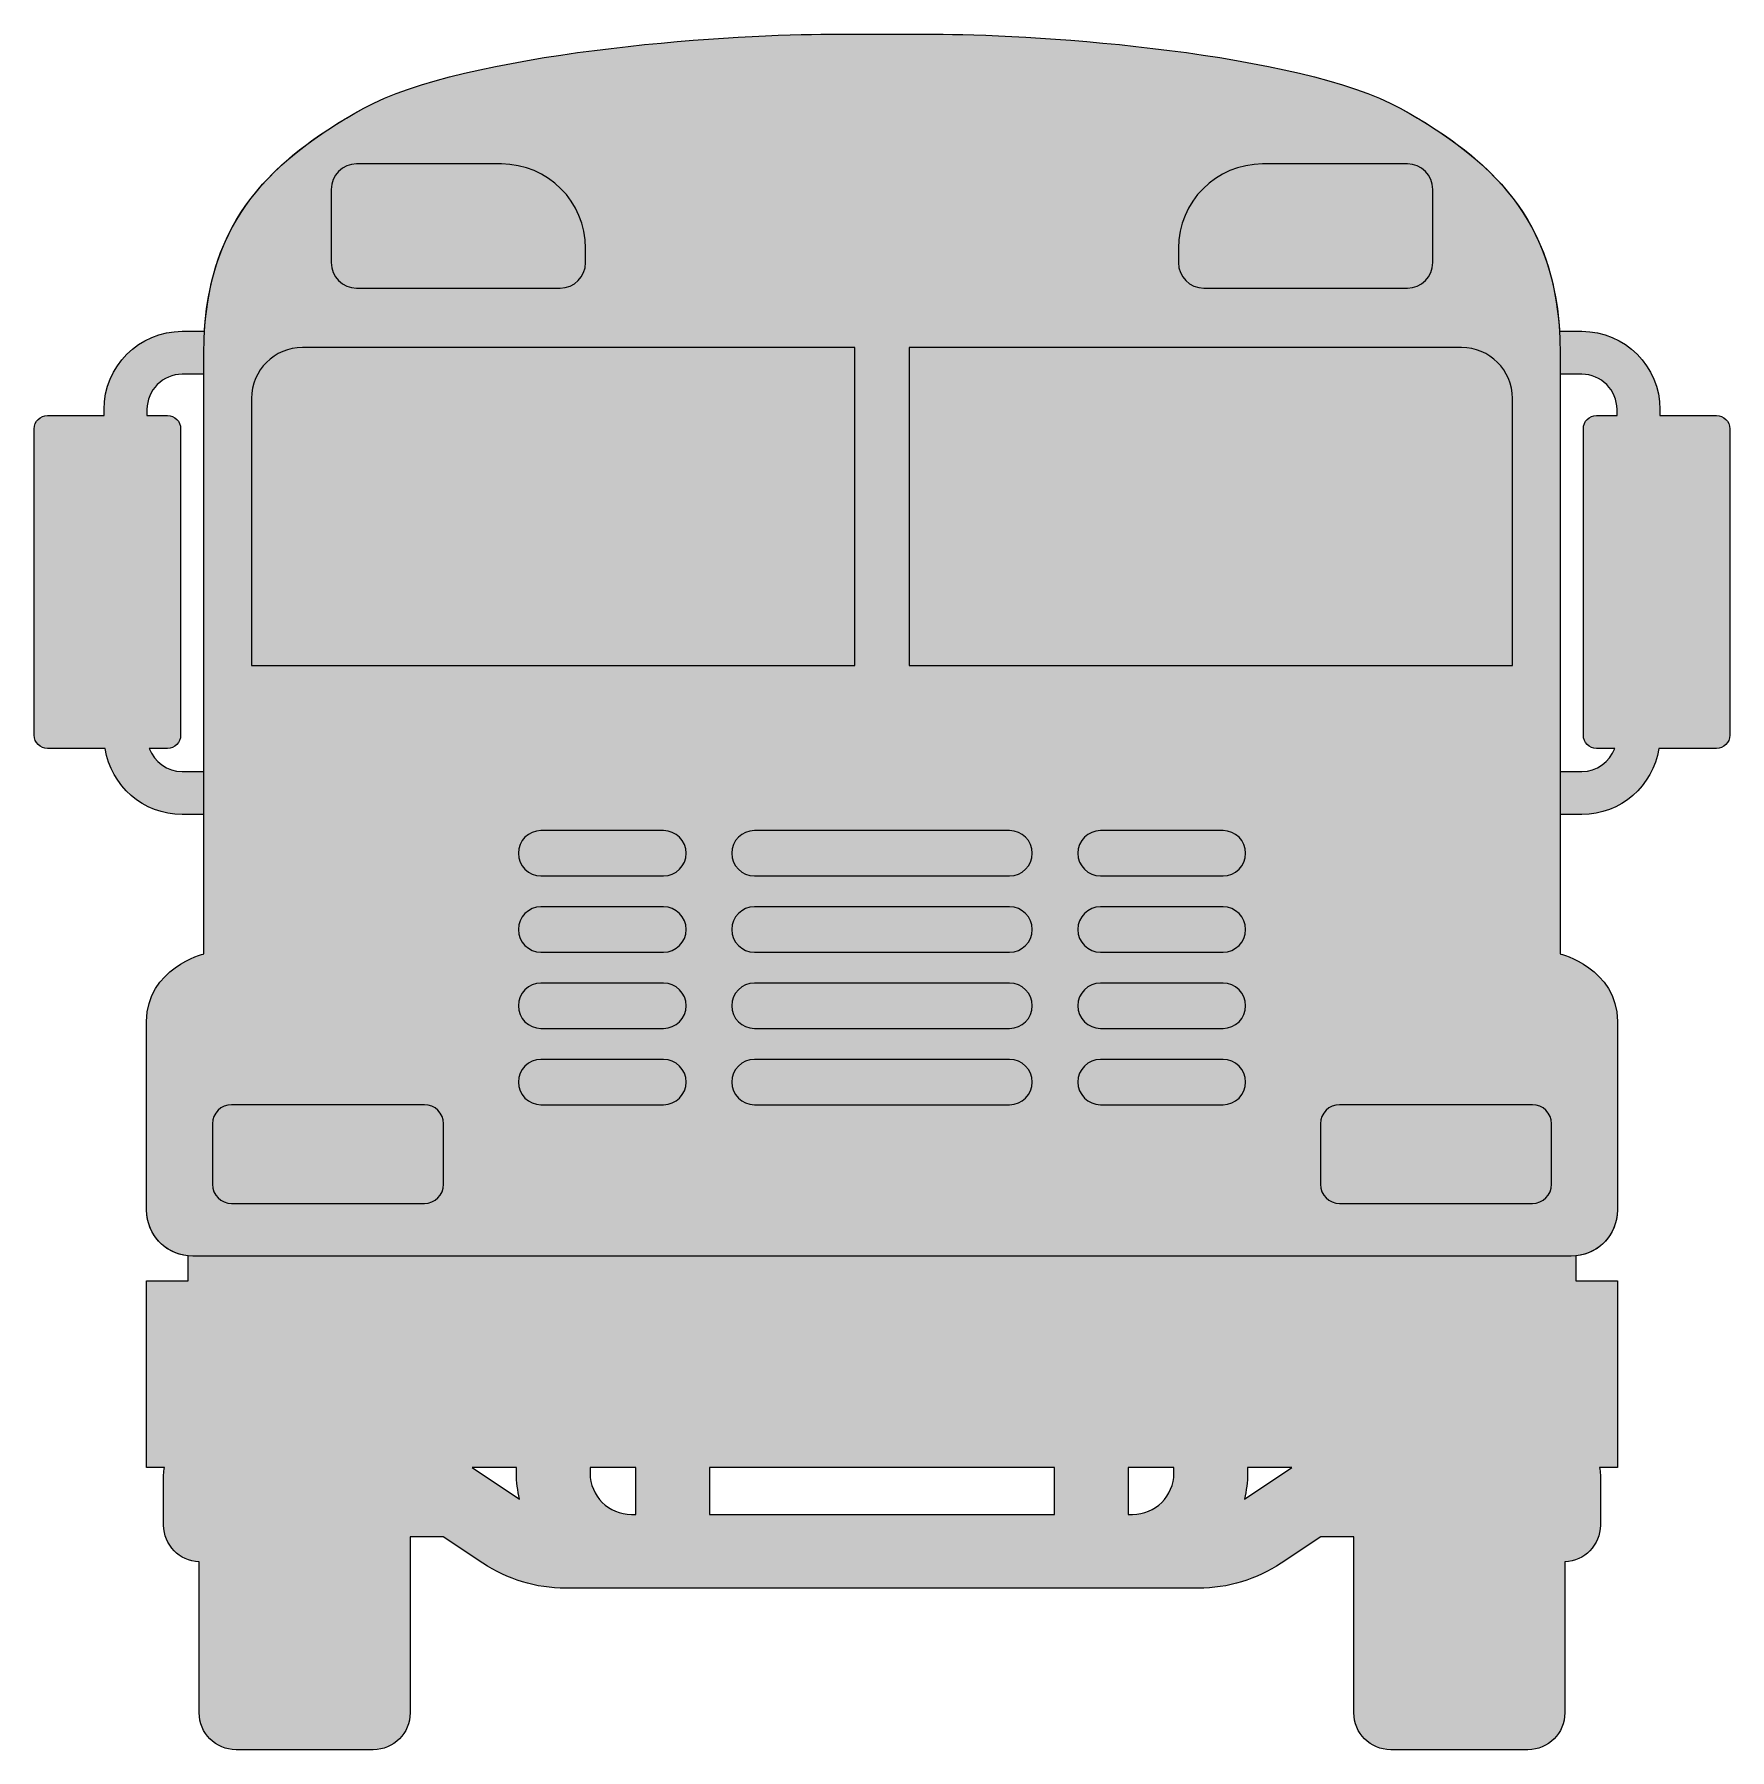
# Model space of a CAD drawing. Header units: inches. Extents: x 0.08 to 3.92, y -3.91 to -0.04.
import ezdxf

# ---------------------------------------------------------------- set-up
doc = ezdxf.new("R2010")
doc.units = ezdxf.units.IN
doc.header["$MEASUREMENT"] = 0
doc.layers.add('bus', color=7, linetype='Continuous', lineweight=0)

msp = doc.modelspace()

# ---------------------------------------------------------------- hatches: boundary and pattern name
at = {"layer": 'bus', "true_color": 0x050e0d, "transparency": 33554687}
h = msp.add_hatch(color=108, dxfattribs=at)
h.dxf.hatch_style = 2
edge = h.paths.add_edge_path()
edge.add_spline(control_points=[(3.5337, -1.7031), (3.5337, -1.7031), (3.5337, -0.8051), (3.5337, -0.8051), (3.5337, -0.8051), (3.5828, -0.8051), (3.5828, -0.8051), (3.6268, -0.8051), (3.6625, -0.8409), (3.6625, -0.8848), (3.6625, -0.8848), (3.6625, -0.8982), (3.6625, -0.8982), (3.6625, -0.8982), (3.6164, -0.8982), (3.6164, -0.8982), (3.5999, -0.8982), (3.5864, -0.9116), (3.5864, -0.9282), (3.5864, -0.9282), (3.5864, -1.6212), (3.5864, -1.6212), (3.5864, -1.6378), (3.5999, -1.6512), (3.6164, -1.6512), (3.6164, -1.6512), (3.6574, -1.6512), (3.6574, -1.6512), (3.6461, -1.6814), (3.617, -1.7031), (3.5828, -1.7031), (3.5828, -1.7031), (3.5337, -1.7031), (3.5337, -1.7031)], knot_values=[0, 0, 0, 0, 1, 1, 1, 2, 2, 2, 3, 3, 3, 4, 4, 4, 5, 5, 5, 6, 6, 6, 7, 7, 7, 8, 8, 8, 9, 9, 9, 10, 10, 10, 11, 11, 11, 11], degree=3, periodic=0)
edge = h.paths.add_edge_path()
edge.add_spline(control_points=[(0.4172, -1.7031), (0.383, -1.7031), (0.3539, -1.6814), (0.3426, -1.6512), (0.3426, -1.6512), (0.3836, -1.6512), (0.3836, -1.6512), (0.4001, -1.6512), (0.4136, -1.6378), (0.4136, -1.6212), (0.4136, -1.6212), (0.4136, -0.9282), (0.4136, -0.9282), (0.4136, -0.9116), (0.4001, -0.8982), (0.3836, -0.8982), (0.3836, -0.8982), (0.3375, -0.8982), (0.3375, -0.8982), (0.3375, -0.8982), (0.3375, -0.8848), (0.3375, -0.8848), (0.3375, -0.8409), (0.3732, -0.8051), (0.4172, -0.8051), (0.4172, -0.8051), (0.4663, -0.8051), (0.4663, -0.8051), (0.4663, -0.8051), (0.4663, -1.7031), (0.4663, -1.7031), (0.4663, -1.7031), (0.4172, -1.7031), (0.4172, -1.7031)], knot_values=[0, 0, 0, 0, 1, 1, 1, 2, 2, 2, 3, 3, 3, 4, 4, 4, 5, 5, 5, 6, 6, 6, 7, 7, 7, 8, 8, 8, 9, 9, 9, 10, 10, 10, 11, 11, 11, 11], degree=3, periodic=0)
edge = h.paths.add_edge_path()
edge.add_spline(control_points=[(1.6096, -3.383), (1.6096, -3.383), (1.6096, -3.2769), (1.6096, -3.2769), (1.6096, -3.2769), (2.3904, -3.2769), (2.3904, -3.2769), (2.3904, -3.2769), (2.3904, -3.383), (2.3904, -3.383), (2.3904, -3.383), (1.6096, -3.383), (1.6096, -3.383)], knot_values=[0, 0, 0, 0, 1, 1, 1, 2, 2, 2, 3, 3, 3, 4, 4, 4, 4], degree=3, periodic=0)
edge = h.paths.add_edge_path()
edge.add_spline(control_points=[(2.5571, -3.383), (2.5571, -3.383), (2.5571, -3.2769), (2.5571, -3.2769), (2.5571, -3.2769), (2.6602, -3.2769), (2.6602, -3.2769), (2.6602, -3.2769), (2.6602, -3.2895), (2.6602, -3.2895), (2.6602, -3.341), (2.6182, -3.383), (2.5666, -3.383), (2.5666, -3.383), (2.5571, -3.383), (2.5571, -3.383)], knot_values=[0, 0, 0, 0, 1, 1, 1, 2, 2, 2, 3, 3, 3, 4, 4, 4, 5, 5, 5, 5], degree=3, periodic=0)
edge = h.paths.add_edge_path()
edge.add_spline(control_points=[(1.4334, -3.383), (1.3818, -3.383), (1.3398, -3.341), (1.3398, -3.2895), (1.3398, -3.2895), (1.3398, -3.2769), (1.3398, -3.2769), (1.3398, -3.2769), (1.4429, -3.2769), (1.4429, -3.2769), (1.4429, -3.2769), (1.4429, -3.383), (1.4429, -3.383), (1.4429, -3.383), (1.4334, -3.383), (1.4334, -3.383)], knot_values=[0, 0, 0, 0, 1, 1, 1, 2, 2, 2, 3, 3, 3, 4, 4, 4, 5, 5, 5, 5], degree=3, periodic=0)
edge = h.paths.add_edge_path()
edge.add_spline(control_points=[(2.8199, -3.3482), (2.8243, -3.3293), (2.8268, -3.3097), (2.8268, -3.2895), (2.8268, -3.2895), (2.8268, -3.2769), (2.8268, -3.2769), (2.8268, -3.2769), (2.9272, -3.2769), (2.9272, -3.2769), (2.9272, -3.2769), (2.8199, -3.3482), (2.8199, -3.3482)], knot_values=[0, 0, 0, 0, 1, 1, 1, 2, 2, 2, 3, 3, 3, 4, 4, 4, 4], degree=3, periodic=0)
edge = h.paths.add_edge_path()
edge.add_spline(control_points=[(1.0728, -3.2769), (1.0728, -3.2769), (1.1732, -3.2769), (1.1732, -3.2769), (1.1732, -3.2769), (1.1732, -3.2895), (1.1732, -3.2895), (1.1732, -3.3097), (1.1757, -3.3293), (1.1801, -3.3482), (1.1801, -3.3482), (1.0728, -3.2769), (1.0728, -3.2769)], knot_values=[0, 0, 0, 0, 1, 1, 1, 2, 2, 2, 3, 3, 3, 4, 4, 4, 4], degree=3, periodic=0)
edge = h.paths.add_edge_path()
edge.add_spline(control_points=[(1.862, -0.0365), (1.6462, -0.0365), (1.0563, -0.0778), (0.8278, -0.2037), (0.6126, -0.3224), (0.4821, -0.4619), (0.4678, -0.7079), (0.4678, -0.7079), (0.4172, -0.7079), (0.4172, -0.7079), (0.3196, -0.7079), (0.2403, -0.7872), (0.2403, -0.8848), (0.2403, -0.8848), (0.2403, -0.8982), (0.2403, -0.8982), (0.2403, -0.8982), (0.1126, -0.8982), (0.1126, -0.8982), (0.0961, -0.8982), (0.0826, -0.9116), (0.0826, -0.9282), (0.0826, -0.9282), (0.0826, -1.6212), (0.0826, -1.6212), (0.0826, -1.6378), (0.0961, -1.6512), (0.1126, -1.6512), (0.1126, -1.6512), (0.2427, -1.6512), (0.2427, -1.6512), (0.2561, -1.7355), (0.3291, -1.8003), (0.4172, -1.8003), (0.4172, -1.8003), (0.4663, -1.8003), (0.4663, -1.8003), (0.4663, -1.8003), (0.4663, -2.1156), (0.4663, -2.1156), (0.4663, -2.1156), (0.3368, -2.148), (0.3368, -2.2685), (0.3368, -2.2685), (0.3368, -2.6947), (0.3368, -2.6947), (0.3368, -2.7487), (0.3778, -2.7931), (0.4304, -2.7985), (0.4304, -2.7985), (0.4304, -2.8548), (0.4304, -2.8548), (0.4304, -2.8548), (0.3368, -2.8548), (0.3368, -2.8548), (0.3368, -2.8548), (0.3368, -3.2769), (0.3368, -3.2769), (0.3368, -3.2769), (0.3768, -3.2769), (0.3768, -3.2769), (0.3758, -3.2821), (0.3752, -3.2875), (0.3752, -3.2931), (0.3752, -3.2931), (0.3752, -3.407), (0.3752, -3.407), (0.3752, -3.4518), (0.4111, -3.4886), (0.4555, -3.4902), (0.4555, -3.4902), (0.4555, -3.8314), (0.4555, -3.8314), (0.4555, -3.8773), (0.493, -3.9148), (0.5389, -3.9148), (0.5389, -3.9148), (0.8494, -3.9148), (0.8494, -3.9148), (0.8953, -3.9148), (0.9328, -3.8773), (0.9328, -3.8314), (0.9328, -3.8314), (0.9328, -3.4333), (0.9328, -3.4333), (0.9328, -3.4333), (1.0071, -3.4333), (1.0071, -3.4333), (1.0071, -3.4333), (1.0969, -3.493), (1.0969, -3.493), (1.1527, -3.5301), (1.2176, -3.5497), (1.2846, -3.5497), (1.2846, -3.5497), (2.7154, -3.5497), (2.7154, -3.5497), (2.7824, -3.5497), (2.8473, -3.5301), (2.9031, -3.493), (2.9031, -3.493), (2.9929, -3.4333), (2.9929, -3.4333), (2.9929, -3.4333), (3.0672, -3.4333), (3.0672, -3.4333), (3.0672, -3.4333), (3.0672, -3.8314), (3.0672, -3.8314), (3.0672, -3.8773), (3.1047, -3.9148), (3.1506, -3.9148), (3.1506, -3.9148), (3.4611, -3.9148), (3.4611, -3.9148), (3.507, -3.9148), (3.5445, -3.8773), (3.5445, -3.8314), (3.5445, -3.8314), (3.5445, -3.4902), (3.5445, -3.4902), (3.5889, -3.4886), (3.6248, -3.4518), (3.6248, -3.407), (3.6248, -3.407), (3.6248, -3.2931), (3.6248, -3.2931), (3.6248, -3.2875), (3.6242, -3.2821), (3.6232, -3.2769), (3.6232, -3.2769), (3.6632, -3.2769), (3.6632, -3.2769), (3.6632, -3.2769), (3.6632, -2.8548), (3.6632, -2.8548), (3.6632, -2.8548), (3.5696, -2.8548), (3.5696, -2.8548), (3.5696, -2.8548), (3.5696, -2.7985), (3.5696, -2.7985), (3.6222, -2.7931), (3.6632, -2.7487), (3.6632, -2.6947), (3.6632, -2.6947), (3.6632, -2.2685), (3.6632, -2.2685), (3.6632, -2.148), (3.5337, -2.1156), (3.5337, -2.1156), (3.5337, -2.1156), (3.5337, -1.8003), (3.5337, -1.8003), (3.5337, -1.8003), (3.5828, -1.8003), (3.5828, -1.8003), (3.6709, -1.8003), (3.7439, -1.7355), (3.7573, -1.6512), (3.7573, -1.6512), (3.8874, -1.6512), (3.8874, -1.6512), (3.9039, -1.6512), (3.9174, -1.6378), (3.9174, -1.6212), (3.9174, -1.6212), (3.9174, -0.9282), (3.9174, -0.9282), (3.9174, -0.9116), (3.9039, -0.8982), (3.8874, -0.8982), (3.8874, -0.8982), (3.7597, -0.8982), (3.7597, -0.8982), (3.7597, -0.8982), (3.7597, -0.8848), (3.7597, -0.8848), (3.7597, -0.7872), (3.6804, -0.7079), (3.5828, -0.7079), (3.5828, -0.7079), (3.5322, -0.7079), (3.5322, -0.7079), (3.5179, -0.4619), (3.3874, -0.3224), (3.1722, -0.2037), (2.9437, -0.0778), (2.3538, -0.0365), (2.138, -0.0365), (2.138, -0.0365), (1.862, -0.0365), (1.862, -0.0365)], knot_values=[0, 0, 0, 0, 1, 1, 1, 2, 2, 2, 3, 3, 3, 4, 4, 4, 5, 5, 5, 6, 6, 6, 7, 7, 7, 8, 8, 8, 9, 9, 9, 10, 10, 10, 11, 11, 11, 12, 12, 12, 13, 13, 13, 14, 14, 14, 15, 15, 15, 16, 16, 16, 17, 17, 17, 18, 18, 18, 19, 19, 19, 20, 20, 20, 21, 21, 21, 22, 22, 22, 23, 23, 23, 24, 24, 24, 25, 25, 25, 26, 26, 26, 27, 27, 27, 28, 28, 28, 29, 29, 29, 30, 30, 30, 31, 31, 31, 32, 32, 32, 33, 33, 33, 34, 34, 34, 35, 35, 35, 36, 36, 36, 37, 37, 37, 38, 38, 38, 39, 39, 39, 40, 40, 40, 41, 41, 41, 42, 42, 42, 43, 43, 43, 44, 44, 44, 45, 45, 45, 46, 46, 46, 47, 47, 47, 48, 48, 48, 49, 49, 49, 50, 50, 50, 51, 51, 51, 52, 52, 52, 53, 53, 53, 54, 54, 54, 55, 55, 55, 56, 56, 56, 57, 57, 57, 58, 58, 58, 59, 59, 59, 60, 60, 60, 61, 61, 61, 62, 62, 62, 63, 63, 63, 64, 64, 64, 64], degree=3, periodic=0)
at = {"layer": 'bus', "true_color": 0xf8a92d, "transparency": 33554687}
h = msp.add_hatch(color=40, dxfattribs=at)
h.dxf.hatch_style = 2
edge = h.paths.add_edge_path()
edge.add_spline(control_points=[(1.7115, -1.9393), (1.6833, -1.9393), (1.6602, -1.9163), (1.6602, -1.8881), (1.6602, -1.8599), (1.6833, -1.8368), (1.7115, -1.8368), (1.7115, -1.8368), (2.2885, -1.8368), (2.2885, -1.8368), (2.3167, -1.8368), (2.3398, -1.8599), (2.3398, -1.8881), (2.3398, -1.9163), (2.3167, -1.9393), (2.2885, -1.9393), (2.2885, -1.9393), (1.7115, -1.9393), (1.7115, -1.9393)], knot_values=[0, 0, 0, 0, 1, 1, 1, 2, 2, 2, 3, 3, 3, 4, 4, 4, 5, 5, 5, 6, 6, 6, 6], degree=3, periodic=0)
edge = h.paths.add_edge_path()
edge.add_spline(control_points=[(1.7115, -2.1117), (1.6833, -2.1117), (1.6602, -2.0887), (1.6602, -2.0605), (1.6602, -2.0323), (1.6833, -2.0092), (1.7115, -2.0092), (1.7115, -2.0092), (2.2885, -2.0092), (2.2885, -2.0092), (2.3167, -2.0092), (2.3398, -2.0323), (2.3398, -2.0605), (2.3398, -2.0887), (2.3167, -2.1117), (2.2885, -2.1117), (2.2885, -2.1117), (1.7115, -2.1117), (1.7115, -2.1117)], knot_values=[0, 0, 0, 0, 1, 1, 1, 2, 2, 2, 3, 3, 3, 4, 4, 4, 5, 5, 5, 6, 6, 6, 6], degree=3, periodic=0)
edge = h.paths.add_edge_path()
edge.add_spline(control_points=[(1.7115, -2.2841), (1.6833, -2.2841), (1.6602, -2.261), (1.6602, -2.2328), (1.6602, -2.2046), (1.6833, -2.1816), (1.7115, -2.1816), (1.7115, -2.1816), (2.2885, -2.1816), (2.2885, -2.1816), (2.3167, -2.1816), (2.3398, -2.2046), (2.3398, -2.2328), (2.3398, -2.261), (2.3167, -2.2841), (2.2885, -2.2841), (2.2885, -2.2841), (1.7115, -2.2841), (1.7115, -2.2841)], knot_values=[0, 0, 0, 0, 1, 1, 1, 2, 2, 2, 3, 3, 3, 4, 4, 4, 5, 5, 5, 6, 6, 6, 6], degree=3, periodic=0)
edge = h.paths.add_edge_path()
edge.add_spline(control_points=[(1.7115, -2.4565), (1.6833, -2.4565), (1.6602, -2.4334), (1.6602, -2.4052), (1.6602, -2.377), (1.6833, -2.354), (1.7115, -2.354), (1.7115, -2.354), (2.2885, -2.354), (2.2885, -2.354), (2.3167, -2.354), (2.3398, -2.377), (2.3398, -2.4052), (2.3398, -2.4334), (2.3167, -2.4565), (2.2885, -2.4565), (2.2885, -2.4565), (1.7115, -2.4565), (1.7115, -2.4565)], knot_values=[0, 0, 0, 0, 1, 1, 1, 2, 2, 2, 3, 3, 3, 4, 4, 4, 5, 5, 5, 6, 6, 6, 6], degree=3, periodic=0)
edge = h.paths.add_edge_path()
edge.add_spline(control_points=[(2.4429, -1.8881), (2.4429, -1.8599), (2.466, -1.8368), (2.4942, -1.8368), (2.4942, -1.8368), (2.7713, -1.8368), (2.7713, -1.8368), (2.7995, -1.8368), (2.8225, -1.8599), (2.8225, -1.8881), (2.8225, -1.9163), (2.7995, -1.9393), (2.7713, -1.9393), (2.7713, -1.9393), (2.4942, -1.9393), (2.4942, -1.9393), (2.466, -1.9393), (2.4429, -1.9163), (2.4429, -1.8881)], knot_values=[0, 0, 0, 0, 1, 1, 1, 2, 2, 2, 3, 3, 3, 4, 4, 4, 5, 5, 5, 6, 6, 6, 6], degree=3, periodic=0)
edge = h.paths.add_edge_path()
edge.add_spline(control_points=[(1.5058, -1.9393), (1.5058, -1.9393), (1.2287, -1.9393), (1.2287, -1.9393), (1.2005, -1.9393), (1.1775, -1.9163), (1.1775, -1.8881), (1.1775, -1.8599), (1.2005, -1.8368), (1.2287, -1.8368), (1.2287, -1.8368), (1.5058, -1.8368), (1.5058, -1.8368), (1.534, -1.8368), (1.5571, -1.8599), (1.5571, -1.8881), (1.5571, -1.9163), (1.534, -1.9393), (1.5058, -1.9393)], knot_values=[0, 0, 0, 0, 1, 1, 1, 2, 2, 2, 3, 3, 3, 4, 4, 4, 5, 5, 5, 6, 6, 6, 6], degree=3, periodic=0)
edge = h.paths.add_edge_path()
edge.add_spline(control_points=[(2.4429, -2.0605), (2.4429, -2.0323), (2.466, -2.0092), (2.4942, -2.0092), (2.4942, -2.0092), (2.7713, -2.0092), (2.7713, -2.0092), (2.7995, -2.0092), (2.8225, -2.0323), (2.8225, -2.0605), (2.8225, -2.0887), (2.7995, -2.1117), (2.7713, -2.1117), (2.7713, -2.1117), (2.4942, -2.1117), (2.4942, -2.1117), (2.466, -2.1117), (2.4429, -2.0887), (2.4429, -2.0605)], knot_values=[0, 0, 0, 0, 1, 1, 1, 2, 2, 2, 3, 3, 3, 4, 4, 4, 5, 5, 5, 6, 6, 6, 6], degree=3, periodic=0)
edge = h.paths.add_edge_path()
edge.add_spline(control_points=[(1.5571, -2.0605), (1.5571, -2.0887), (1.534, -2.1117), (1.5058, -2.1117), (1.5058, -2.1117), (1.2287, -2.1117), (1.2287, -2.1117), (1.2005, -2.1117), (1.1775, -2.0887), (1.1775, -2.0605), (1.1775, -2.0323), (1.2005, -2.0092), (1.2287, -2.0092), (1.2287, -2.0092), (1.5058, -2.0092), (1.5058, -2.0092), (1.534, -2.0092), (1.5571, -2.0323), (1.5571, -2.0605)], knot_values=[0, 0, 0, 0, 1, 1, 1, 2, 2, 2, 3, 3, 3, 4, 4, 4, 5, 5, 5, 6, 6, 6, 6], degree=3, periodic=0)
edge = h.paths.add_edge_path()
edge.add_spline(control_points=[(2.4429, -2.2328), (2.4429, -2.2046), (2.466, -2.1816), (2.4942, -2.1816), (2.4942, -2.1816), (2.7713, -2.1816), (2.7713, -2.1816), (2.7995, -2.1816), (2.8225, -2.2046), (2.8225, -2.2328), (2.8225, -2.261), (2.7995, -2.2841), (2.7713, -2.2841), (2.7713, -2.2841), (2.4942, -2.2841), (2.4942, -2.2841), (2.466, -2.2841), (2.4429, -2.261), (2.4429, -2.2328)], knot_values=[0, 0, 0, 0, 1, 1, 1, 2, 2, 2, 3, 3, 3, 4, 4, 4, 5, 5, 5, 6, 6, 6, 6], degree=3, periodic=0)
edge = h.paths.add_edge_path()
edge.add_spline(control_points=[(1.5058, -2.2841), (1.5058, -2.2841), (1.2287, -2.2841), (1.2287, -2.2841), (1.2005, -2.2841), (1.1775, -2.261), (1.1775, -2.2328), (1.1775, -2.2046), (1.2005, -2.1816), (1.2287, -2.1816), (1.2287, -2.1816), (1.5058, -2.1816), (1.5058, -2.1816), (1.534, -2.1816), (1.5571, -2.2046), (1.5571, -2.2328), (1.5571, -2.261), (1.534, -2.2841), (1.5058, -2.2841)], knot_values=[0, 0, 0, 0, 1, 1, 1, 2, 2, 2, 3, 3, 3, 4, 4, 4, 5, 5, 5, 6, 6, 6, 6], degree=3, periodic=0)
edge = h.paths.add_edge_path()
edge.add_spline(control_points=[(2.4429, -2.4052), (2.4429, -2.377), (2.466, -2.354), (2.4942, -2.354), (2.4942, -2.354), (2.7713, -2.354), (2.7713, -2.354), (2.7995, -2.354), (2.8225, -2.377), (2.8225, -2.4052), (2.8225, -2.4334), (2.7995, -2.4565), (2.7713, -2.4565), (2.7713, -2.4565), (2.4942, -2.4565), (2.4942, -2.4565), (2.466, -2.4565), (2.4429, -2.4334), (2.4429, -2.4052)], knot_values=[0, 0, 0, 0, 1, 1, 1, 2, 2, 2, 3, 3, 3, 4, 4, 4, 5, 5, 5, 6, 6, 6, 6], degree=3, periodic=0)
edge = h.paths.add_edge_path()
edge.add_spline(control_points=[(1.5058, -2.4565), (1.5058, -2.4565), (1.2287, -2.4565), (1.2287, -2.4565), (1.2005, -2.4565), (1.1775, -2.4334), (1.1775, -2.4052), (1.1775, -2.377), (1.2005, -2.354), (1.2287, -2.354), (1.2287, -2.354), (1.5058, -2.354), (1.5058, -2.354), (1.534, -2.354), (1.5571, -2.377), (1.5571, -2.4052), (1.5571, -2.4334), (1.534, -2.4565), (1.5058, -2.4565)], knot_values=[0, 0, 0, 0, 1, 1, 1, 2, 2, 2, 3, 3, 3, 4, 4, 4, 5, 5, 5, 6, 6, 6, 6], degree=3, periodic=0)
edge = h.paths.add_edge_path()
edge.add_spline(control_points=[(2.9917, -2.4998), (2.9917, -2.4759), (3.0111, -2.4565), (3.035, -2.4565), (3.035, -2.4565), (3.4712, -2.4565), (3.4712, -2.4565), (3.4951, -2.4565), (3.5145, -2.4759), (3.5145, -2.4998), (3.5145, -2.4998), (3.5145, -2.6365), (3.5145, -2.6365), (3.5145, -2.6604), (3.4951, -2.6798), (3.4712, -2.6798), (3.4712, -2.6798), (3.035, -2.6798), (3.035, -2.6798), (3.0111, -2.6798), (2.9917, -2.6604), (2.9917, -2.6365), (2.9917, -2.6365), (2.9917, -2.4998), (2.9917, -2.4998)], knot_values=[0, 0, 0, 0, 1, 1, 1, 2, 2, 2, 3, 3, 3, 4, 4, 4, 5, 5, 5, 6, 6, 6, 7, 7, 7, 8, 8, 8, 8], degree=3, periodic=0)
edge = h.paths.add_edge_path()
edge.add_spline(control_points=[(1.0083, -2.6365), (1.0083, -2.6604), (0.9889, -2.6798), (0.965, -2.6798), (0.965, -2.6798), (0.5288, -2.6798), (0.5288, -2.6798), (0.5049, -2.6798), (0.4855, -2.6604), (0.4855, -2.6365), (0.4855, -2.6365), (0.4855, -2.4998), (0.4855, -2.4998), (0.4855, -2.4759), (0.5049, -2.4565), (0.5288, -2.4565), (0.5288, -2.4565), (0.965, -2.4565), (0.965, -2.4565), (0.9889, -2.4565), (1.0083, -2.4759), (1.0083, -2.4998), (1.0083, -2.4998), (1.0083, -2.6365), (1.0083, -2.6365)], knot_values=[0, 0, 0, 0, 1, 1, 1, 2, 2, 2, 3, 3, 3, 4, 4, 4, 5, 5, 5, 6, 6, 6, 7, 7, 7, 8, 8, 8, 8], degree=3, periodic=0)
edge = h.paths.add_edge_path()
edge.add_spline(control_points=[(3.4258, -1.4639), (3.4258, -1.4639), (2.0613, -1.4639), (2.0613, -1.4639), (2.0613, -1.4639), (2.0613, -0.7445), (2.0613, -0.7445), (2.0613, -0.7445), (3.3107, -0.7445), (3.3107, -0.7445), (3.3742, -0.7445), (3.4258, -0.796), (3.4258, -0.8596), (3.4258, -0.8596), (3.4258, -1.4639), (3.4258, -1.4639)], knot_values=[0, 0, 0, 0, 1, 1, 1, 2, 2, 2, 3, 3, 3, 4, 4, 4, 5, 5, 5, 5], degree=3, periodic=0)
edge = h.paths.add_edge_path()
edge.add_spline(control_points=[(0.5742, -0.8596), (0.5742, -0.796), (0.6258, -0.7445), (0.6893, -0.7445), (0.6893, -0.7445), (1.9387, -0.7445), (1.9387, -0.7445), (1.9387, -0.7445), (1.9387, -1.4639), (1.9387, -1.4639), (1.9387, -1.4639), (0.5742, -1.4639), (0.5742, -1.4639), (0.5742, -1.4639), (0.5742, -0.8596), (0.5742, -0.8596)], knot_values=[0, 0, 0, 0, 1, 1, 1, 2, 2, 2, 3, 3, 3, 4, 4, 4, 5, 5, 5, 5], degree=3, periodic=0)
edge = h.paths.add_edge_path()
edge.add_spline(control_points=[(3.2459, -0.5527), (3.2459, -0.5844), (3.2201, -0.6102), (3.1883, -0.6102), (3.1883, -0.6102), (2.7279, -0.6102), (2.7279, -0.6102), (2.6961, -0.6102), (2.6704, -0.5844), (2.6704, -0.5527), (2.6704, -0.5527), (2.6704, -0.5203), (2.6704, -0.5203), (2.6704, -0.415), (2.7557, -0.3296), (2.861, -0.3296), (2.861, -0.3296), (3.1883, -0.3296), (3.1883, -0.3296), (3.2201, -0.3296), (3.2459, -0.3554), (3.2459, -0.3872), (3.2459, -0.3872), (3.2459, -0.5527), (3.2459, -0.5527)], knot_values=[0, 0, 0, 0, 1, 1, 1, 2, 2, 2, 3, 3, 3, 4, 4, 4, 5, 5, 5, 6, 6, 6, 7, 7, 7, 8, 8, 8, 8], degree=3, periodic=0)
edge = h.paths.add_edge_path()
edge.add_spline(control_points=[(0.7541, -0.3872), (0.7541, -0.3554), (0.7799, -0.3296), (0.8117, -0.3296), (0.8117, -0.3296), (1.139, -0.3296), (1.139, -0.3296), (1.2443, -0.3296), (1.3296, -0.415), (1.3296, -0.5203), (1.3296, -0.5203), (1.3296, -0.5527), (1.3296, -0.5527), (1.3296, -0.5844), (1.3039, -0.6102), (1.2721, -0.6102), (1.2721, -0.6102), (0.8117, -0.6102), (0.8117, -0.6102), (0.7799, -0.6102), (0.7541, -0.5844), (0.7541, -0.5527), (0.7541, -0.5527), (0.7541, -0.3872), (0.7541, -0.3872)], knot_values=[0, 0, 0, 0, 1, 1, 1, 2, 2, 2, 3, 3, 3, 4, 4, 4, 5, 5, 5, 6, 6, 6, 7, 7, 7, 8, 8, 8, 8], degree=3, periodic=0)
edge = h.paths.add_edge_path()
edge.add_spline(control_points=[(2, -0.0365), (2, -0.0365), (1.862, -0.0365), (1.862, -0.0365), (1.6462, -0.0365), (1.0563, -0.0778), (0.8278, -0.2037), (0.5994, -0.3296), (0.4663, -0.4789), (0.4663, -0.7541), (0.4663, -0.7541), (0.4663, -2.1156), (0.4663, -2.1156), (0.4663, -2.1156), (0.3368, -2.148), (0.3368, -2.2685), (0.3368, -2.2685), (0.3368, -2.6947), (0.3368, -2.6947), (0.3368, -2.7524), (0.3835, -2.7991), (0.4411, -2.7991), (0.4411, -2.7991), (3.5589, -2.7991), (3.5589, -2.7991), (3.6165, -2.7991), (3.6632, -2.7524), (3.6632, -2.6947), (3.6632, -2.6947), (3.6632, -2.2685), (3.6632, -2.2685), (3.6632, -2.148), (3.5337, -2.1156), (3.5337, -2.1156), (3.5337, -2.1156), (3.5337, -0.7541), (3.5337, -0.7541), (3.5337, -0.4789), (3.4006, -0.3296), (3.1722, -0.2037), (2.9437, -0.0778), (2.3538, -0.0365), (2.138, -0.0365), (2.138, -0.0365), (2, -0.0365), (2, -0.0365)], knot_values=[0, 0, 0, 0, 1, 1, 1, 2, 2, 2, 3, 3, 3, 4, 4, 4, 5, 5, 5, 6, 6, 6, 7, 7, 7, 8, 8, 8, 9, 9, 9, 10, 10, 10, 11, 11, 11, 12, 12, 12, 13, 13, 13, 14, 14, 14, 15, 15, 15, 15], degree=3, periodic=0)

# ---------------------------------------------------------------- linework, layer by layer
at = {"layer": 'bus'}
for points, knots in [([(1.862, -0.0365), (1.6462, -0.0365), (1.0563, -0.0778), (0.8278, -0.2037), (0.6126, -0.3224), (0.4821, -0.4619), (0.4678, -0.7079), (0.4678, -0.7079), (0.4172, -0.7079), (0.4172, -0.7079), (0.3196, -0.7079), (0.2403, -0.7872), (0.2403, -0.8848), (0.2403, -0.8848), (0.2403, -0.8982), (0.2403, -0.8982), (0.2403, -0.8982), (0.1126, -0.8982), (0.1126, -0.8982), (0.0961, -0.8982), (0.0826, -0.9116), (0.0826, -0.9282), (0.0826, -0.9282), (0.0826, -1.6212), (0.0826, -1.6212), (0.0826, -1.6378), (0.0961, -1.6512), (0.1126, -1.6512), (0.1126, -1.6512), (0.2427, -1.6512), (0.2427, -1.6512), (0.2561, -1.7355), (0.3291, -1.8003), (0.4172, -1.8003), (0.4172, -1.8003), (0.4663, -1.8003), (0.4663, -1.8003), (0.4663, -1.8003), (0.4663, -2.1156), (0.4663, -2.1156), (0.4663, -2.1156), (0.3368, -2.148), (0.3368, -2.2685), (0.3368, -2.2685), (0.3368, -2.6947), (0.3368, -2.6947), (0.3368, -2.7487), (0.3778, -2.7931), (0.4304, -2.7985), (0.4304, -2.7985), (0.4304, -2.8548), (0.4304, -2.8548), (0.4304, -2.8548), (0.3368, -2.8548), (0.3368, -2.8548), (0.3368, -2.8548), (0.3368, -3.2769), (0.3368, -3.2769), (0.3368, -3.2769), (0.3768, -3.2769), (0.3768, -3.2769), (0.3758, -3.2821), (0.3752, -3.2875), (0.3752, -3.2931), (0.3752, -3.2931), (0.3752, -3.407), (0.3752, -3.407), (0.3752, -3.4518), (0.4111, -3.4886), (0.4555, -3.4902), (0.4555, -3.4902), (0.4555, -3.8314), (0.4555, -3.8314), (0.4555, -3.8773), (0.493, -3.9148), (0.5389, -3.9148), (0.5389, -3.9148), (0.8494, -3.9148), (0.8494, -3.9148), (0.8953, -3.9148), (0.9328, -3.8773), (0.9328, -3.8314), (0.9328, -3.8314), (0.9328, -3.4333), (0.9328, -3.4333), (0.9328, -3.4333), (1.0071, -3.4333), (1.0071, -3.4333), (1.0071, -3.4333), (1.0969, -3.493), (1.0969, -3.493), (1.1527, -3.5301), (1.2176, -3.5497), (1.2846, -3.5497), (1.2846, -3.5497), (2.7154, -3.5497), (2.7154, -3.5497), (2.7824, -3.5497), (2.8473, -3.5301), (2.9031, -3.493), (2.9031, -3.493), (2.9929, -3.4333), (2.9929, -3.4333), (2.9929, -3.4333), (3.0672, -3.4333), (3.0672, -3.4333), (3.0672, -3.4333), (3.0672, -3.8314), (3.0672, -3.8314), (3.0672, -3.8773), (3.1047, -3.9148), (3.1506, -3.9148), (3.1506, -3.9148), (3.4611, -3.9148), (3.4611, -3.9148), (3.507, -3.9148), (3.5445, -3.8773), (3.5445, -3.8314), (3.5445, -3.8314), (3.5445, -3.4902), (3.5445, -3.4902), (3.5889, -3.4886), (3.6248, -3.4518), (3.6248, -3.407), (3.6248, -3.407), (3.6248, -3.2931), (3.6248, -3.2931), (3.6248, -3.2875), (3.6242, -3.2821), (3.6232, -3.2769), (3.6232, -3.2769), (3.6632, -3.2769), (3.6632, -3.2769), (3.6632, -3.2769), (3.6632, -2.8548), (3.6632, -2.8548), (3.6632, -2.8548), (3.5696, -2.8548), (3.5696, -2.8548), (3.5696, -2.8548), (3.5696, -2.7985), (3.5696, -2.7985), (3.6222, -2.7931), (3.6632, -2.7487), (3.6632, -2.6947), (3.6632, -2.6947), (3.6632, -2.2685), (3.6632, -2.2685), (3.6632, -2.148), (3.5337, -2.1156), (3.5337, -2.1156), (3.5337, -2.1156), (3.5337, -1.8003), (3.5337, -1.8003), (3.5337, -1.8003), (3.5828, -1.8003), (3.5828, -1.8003), (3.6709, -1.8003), (3.7439, -1.7355), (3.7573, -1.6512), (3.7573, -1.6512), (3.8874, -1.6512), (3.8874, -1.6512), (3.9039, -1.6512), (3.9174, -1.6378), (3.9174, -1.6212), (3.9174, -1.6212), (3.9174, -0.9282), (3.9174, -0.9282), (3.9174, -0.9116), (3.9039, -0.8982), (3.8874, -0.8982), (3.8874, -0.8982), (3.7597, -0.8982), (3.7597, -0.8982), (3.7597, -0.8982), (3.7597, -0.8848), (3.7597, -0.8848), (3.7597, -0.7872), (3.6804, -0.7079), (3.5828, -0.7079), (3.5828, -0.7079), (3.5322, -0.7079), (3.5322, -0.7079), (3.5179, -0.4619), (3.3874, -0.3224), (3.1722, -0.2037), (2.9437, -0.0778), (2.3538, -0.0365), (2.138, -0.0365), (2.138, -0.0365), (1.862, -0.0365), (1.862, -0.0365)], [0, 0, 0, 0, 1, 1, 1, 2, 2, 2, 3, 3, 3, 4, 4, 4, 5, 5, 5, 6, 6, 6, 7, 7, 7, 8, 8, 8, 9, 9, 9, 10, 10, 10, 11, 11, 11, 12, 12, 12, 13, 13, 13, 14, 14, 14, 15, 15, 15, 16, 16, 16, 17, 17, 17, 18, 18, 18, 19, 19, 19, 20, 20, 20, 21, 21, 21, 22, 22, 22, 23, 23, 23, 24, 24, 24, 25, 25, 25, 26, 26, 26, 27, 27, 27, 28, 28, 28, 29, 29, 29, 30, 30, 30, 31, 31, 31, 32, 32, 32, 33, 33, 33, 34, 34, 34, 35, 35, 35, 36, 36, 36, 37, 37, 37, 38, 38, 38, 39, 39, 39, 40, 40, 40, 41, 41, 41, 42, 42, 42, 43, 43, 43, 44, 44, 44, 45, 45, 45, 46, 46, 46, 47, 47, 47, 48, 48, 48, 49, 49, 49, 50, 50, 50, 51, 51, 51, 52, 52, 52, 53, 53, 53, 54, 54, 54, 55, 55, 55, 56, 56, 56, 57, 57, 57, 58, 58, 58, 59, 59, 59, 60, 60, 60, 61, 61, 61, 62, 62, 62, 63, 63, 63, 64, 64, 64, 64]), ([(2, -0.0365), (2, -0.0365), (1.862, -0.0365), (1.862, -0.0365), (1.6462, -0.0365), (1.0563, -0.0778), (0.8278, -0.2037), (0.5994, -0.3296), (0.4663, -0.4789), (0.4663, -0.7541), (0.4663, -0.7541), (0.4663, -2.1156), (0.4663, -2.1156), (0.4663, -2.1156), (0.3368, -2.148), (0.3368, -2.2685), (0.3368, -2.2685), (0.3368, -2.6947), (0.3368, -2.6947), (0.3368, -2.7524), (0.3835, -2.7991), (0.4411, -2.7991), (0.4411, -2.7991), (3.5589, -2.7991), (3.5589, -2.7991), (3.6165, -2.7991), (3.6632, -2.7524), (3.6632, -2.6947), (3.6632, -2.6947), (3.6632, -2.2685), (3.6632, -2.2685), (3.6632, -2.148), (3.5337, -2.1156), (3.5337, -2.1156), (3.5337, -2.1156), (3.5337, -0.7541), (3.5337, -0.7541), (3.5337, -0.4789), (3.4006, -0.3296), (3.1722, -0.2037), (2.9437, -0.0778), (2.3538, -0.0365), (2.138, -0.0365), (2.138, -0.0365), (2, -0.0365), (2, -0.0365)], [0, 0, 0, 0, 1, 1, 1, 2, 2, 2, 3, 3, 3, 4, 4, 4, 5, 5, 5, 6, 6, 6, 7, 7, 7, 8, 8, 8, 9, 9, 9, 10, 10, 10, 11, 11, 11, 12, 12, 12, 13, 13, 13, 14, 14, 14, 15, 15, 15, 15]), ([(0.7541, -0.3872), (0.7541, -0.3554), (0.7799, -0.3296), (0.8117, -0.3296), (0.8117, -0.3296), (1.139, -0.3296), (1.139, -0.3296), (1.2443, -0.3296), (1.3296, -0.415), (1.3296, -0.5203), (1.3296, -0.5203), (1.3296, -0.5527), (1.3296, -0.5527), (1.3296, -0.5844), (1.3039, -0.6102), (1.2721, -0.6102), (1.2721, -0.6102), (0.8117, -0.6102), (0.8117, -0.6102), (0.7799, -0.6102), (0.7541, -0.5844), (0.7541, -0.5527), (0.7541, -0.5527), (0.7541, -0.3872), (0.7541, -0.3872)], [0, 0, 0, 0, 1, 1, 1, 2, 2, 2, 3, 3, 3, 4, 4, 4, 5, 5, 5, 6, 6, 6, 7, 7, 7, 8, 8, 8, 8]), ([(3.2459, -0.5527), (3.2459, -0.5844), (3.2201, -0.6102), (3.1883, -0.6102), (3.1883, -0.6102), (2.7279, -0.6102), (2.7279, -0.6102), (2.6961, -0.6102), (2.6704, -0.5844), (2.6704, -0.5527), (2.6704, -0.5527), (2.6704, -0.5203), (2.6704, -0.5203), (2.6704, -0.415), (2.7557, -0.3296), (2.861, -0.3296), (2.861, -0.3296), (3.1883, -0.3296), (3.1883, -0.3296), (3.2201, -0.3296), (3.2459, -0.3554), (3.2459, -0.3872), (3.2459, -0.3872), (3.2459, -0.5527), (3.2459, -0.5527)], [0, 0, 0, 0, 1, 1, 1, 2, 2, 2, 3, 3, 3, 4, 4, 4, 5, 5, 5, 6, 6, 6, 7, 7, 7, 8, 8, 8, 8]), ([(0.5742, -0.8596), (0.5742, -0.796), (0.6258, -0.7445), (0.6893, -0.7445), (0.6893, -0.7445), (1.9387, -0.7445), (1.9387, -0.7445), (1.9387, -0.7445), (1.9387, -1.4639), (1.9387, -1.4639), (1.9387, -1.4639), (0.5742, -1.4639), (0.5742, -1.4639), (0.5742, -1.4639), (0.5742, -0.8596), (0.5742, -0.8596)], [0, 0, 0, 0, 1, 1, 1, 2, 2, 2, 3, 3, 3, 4, 4, 4, 5, 5, 5, 5]), ([(3.4258, -1.4639), (3.4258, -1.4639), (2.0613, -1.4639), (2.0613, -1.4639), (2.0613, -1.4639), (2.0613, -0.7445), (2.0613, -0.7445), (2.0613, -0.7445), (3.3107, -0.7445), (3.3107, -0.7445), (3.3742, -0.7445), (3.4258, -0.796), (3.4258, -0.8596), (3.4258, -0.8596), (3.4258, -1.4639), (3.4258, -1.4639)], [0, 0, 0, 0, 1, 1, 1, 2, 2, 2, 3, 3, 3, 4, 4, 4, 5, 5, 5, 5]), ([(0.4172, -1.7031), (0.383, -1.7031), (0.3539, -1.6814), (0.3426, -1.6512), (0.3426, -1.6512), (0.3836, -1.6512), (0.3836, -1.6512), (0.4001, -1.6512), (0.4136, -1.6378), (0.4136, -1.6212), (0.4136, -1.6212), (0.4136, -0.9282), (0.4136, -0.9282), (0.4136, -0.9116), (0.4001, -0.8982), (0.3836, -0.8982), (0.3836, -0.8982), (0.3375, -0.8982), (0.3375, -0.8982), (0.3375, -0.8982), (0.3375, -0.8848), (0.3375, -0.8848), (0.3375, -0.8409), (0.3732, -0.8051), (0.4172, -0.8051), (0.4172, -0.8051), (0.4663, -0.8051), (0.4663, -0.8051), (0.4663, -0.8051), (0.4663, -1.7031), (0.4663, -1.7031), (0.4663, -1.7031), (0.4172, -1.7031), (0.4172, -1.7031)], [0, 0, 0, 0, 1, 1, 1, 2, 2, 2, 3, 3, 3, 4, 4, 4, 5, 5, 5, 6, 6, 6, 7, 7, 7, 8, 8, 8, 9, 9, 9, 10, 10, 10, 11, 11, 11, 11]), ([(3.5337, -1.7031), (3.5337, -1.7031), (3.5337, -0.8051), (3.5337, -0.8051), (3.5337, -0.8051), (3.5828, -0.8051), (3.5828, -0.8051), (3.6268, -0.8051), (3.6625, -0.8409), (3.6625, -0.8848), (3.6625, -0.8848), (3.6625, -0.8982), (3.6625, -0.8982), (3.6625, -0.8982), (3.6164, -0.8982), (3.6164, -0.8982), (3.5999, -0.8982), (3.5864, -0.9116), (3.5864, -0.9282), (3.5864, -0.9282), (3.5864, -1.6212), (3.5864, -1.6212), (3.5864, -1.6378), (3.5999, -1.6512), (3.6164, -1.6512), (3.6164, -1.6512), (3.6574, -1.6512), (3.6574, -1.6512), (3.6461, -1.6814), (3.617, -1.7031), (3.5828, -1.7031), (3.5828, -1.7031), (3.5337, -1.7031), (3.5337, -1.7031)], [0, 0, 0, 0, 1, 1, 1, 2, 2, 2, 3, 3, 3, 4, 4, 4, 5, 5, 5, 6, 6, 6, 7, 7, 7, 8, 8, 8, 9, 9, 9, 10, 10, 10, 11, 11, 11, 11]), ([(1.5058, -1.9393), (1.5058, -1.9393), (1.2287, -1.9393), (1.2287, -1.9393), (1.2005, -1.9393), (1.1775, -1.9163), (1.1775, -1.8881), (1.1775, -1.8599), (1.2005, -1.8368), (1.2287, -1.8368), (1.2287, -1.8368), (1.5058, -1.8368), (1.5058, -1.8368), (1.534, -1.8368), (1.5571, -1.8599), (1.5571, -1.8881), (1.5571, -1.9163), (1.534, -1.9393), (1.5058, -1.9393)], [0, 0, 0, 0, 1, 1, 1, 2, 2, 2, 3, 3, 3, 4, 4, 4, 5, 5, 5, 6, 6, 6, 6]), ([(1.7115, -1.9393), (1.6833, -1.9393), (1.6602, -1.9163), (1.6602, -1.8881), (1.6602, -1.8599), (1.6833, -1.8368), (1.7115, -1.8368), (1.7115, -1.8368), (2.2885, -1.8368), (2.2885, -1.8368), (2.3167, -1.8368), (2.3398, -1.8599), (2.3398, -1.8881), (2.3398, -1.9163), (2.3167, -1.9393), (2.2885, -1.9393), (2.2885, -1.9393), (1.7115, -1.9393), (1.7115, -1.9393)], [0, 0, 0, 0, 1, 1, 1, 2, 2, 2, 3, 3, 3, 4, 4, 4, 5, 5, 5, 6, 6, 6, 6]), ([(2.4429, -1.8881), (2.4429, -1.8599), (2.466, -1.8368), (2.4942, -1.8368), (2.4942, -1.8368), (2.7713, -1.8368), (2.7713, -1.8368), (2.7995, -1.8368), (2.8225, -1.8599), (2.8225, -1.8881), (2.8225, -1.9163), (2.7995, -1.9393), (2.7713, -1.9393), (2.7713, -1.9393), (2.4942, -1.9393), (2.4942, -1.9393), (2.466, -1.9393), (2.4429, -1.9163), (2.4429, -1.8881)], [0, 0, 0, 0, 1, 1, 1, 2, 2, 2, 3, 3, 3, 4, 4, 4, 5, 5, 5, 6, 6, 6, 6]), ([(1.5571, -2.0605), (1.5571, -2.0887), (1.534, -2.1117), (1.5058, -2.1117), (1.5058, -2.1117), (1.2287, -2.1117), (1.2287, -2.1117), (1.2005, -2.1117), (1.1775, -2.0887), (1.1775, -2.0605), (1.1775, -2.0323), (1.2005, -2.0092), (1.2287, -2.0092), (1.2287, -2.0092), (1.5058, -2.0092), (1.5058, -2.0092), (1.534, -2.0092), (1.5571, -2.0323), (1.5571, -2.0605)], [0, 0, 0, 0, 1, 1, 1, 2, 2, 2, 3, 3, 3, 4, 4, 4, 5, 5, 5, 6, 6, 6, 6]), ([(1.7115, -2.1117), (1.6833, -2.1117), (1.6602, -2.0887), (1.6602, -2.0605), (1.6602, -2.0323), (1.6833, -2.0092), (1.7115, -2.0092), (1.7115, -2.0092), (2.2885, -2.0092), (2.2885, -2.0092), (2.3167, -2.0092), (2.3398, -2.0323), (2.3398, -2.0605), (2.3398, -2.0887), (2.3167, -2.1117), (2.2885, -2.1117), (2.2885, -2.1117), (1.7115, -2.1117), (1.7115, -2.1117)], [0, 0, 0, 0, 1, 1, 1, 2, 2, 2, 3, 3, 3, 4, 4, 4, 5, 5, 5, 6, 6, 6, 6]), ([(2.4429, -2.0605), (2.4429, -2.0323), (2.466, -2.0092), (2.4942, -2.0092), (2.4942, -2.0092), (2.7713, -2.0092), (2.7713, -2.0092), (2.7995, -2.0092), (2.8225, -2.0323), (2.8225, -2.0605), (2.8225, -2.0887), (2.7995, -2.1117), (2.7713, -2.1117), (2.7713, -2.1117), (2.4942, -2.1117), (2.4942, -2.1117), (2.466, -2.1117), (2.4429, -2.0887), (2.4429, -2.0605)], [0, 0, 0, 0, 1, 1, 1, 2, 2, 2, 3, 3, 3, 4, 4, 4, 5, 5, 5, 6, 6, 6, 6]), ([(1.5058, -2.2841), (1.5058, -2.2841), (1.2287, -2.2841), (1.2287, -2.2841), (1.2005, -2.2841), (1.1775, -2.261), (1.1775, -2.2328), (1.1775, -2.2046), (1.2005, -2.1816), (1.2287, -2.1816), (1.2287, -2.1816), (1.5058, -2.1816), (1.5058, -2.1816), (1.534, -2.1816), (1.5571, -2.2046), (1.5571, -2.2328), (1.5571, -2.261), (1.534, -2.2841), (1.5058, -2.2841)], [0, 0, 0, 0, 1, 1, 1, 2, 2, 2, 3, 3, 3, 4, 4, 4, 5, 5, 5, 6, 6, 6, 6]), ([(1.7115, -2.2841), (1.6833, -2.2841), (1.6602, -2.261), (1.6602, -2.2328), (1.6602, -2.2046), (1.6833, -2.1816), (1.7115, -2.1816), (1.7115, -2.1816), (2.2885, -2.1816), (2.2885, -2.1816), (2.3167, -2.1816), (2.3398, -2.2046), (2.3398, -2.2328), (2.3398, -2.261), (2.3167, -2.2841), (2.2885, -2.2841), (2.2885, -2.2841), (1.7115, -2.2841), (1.7115, -2.2841)], [0, 0, 0, 0, 1, 1, 1, 2, 2, 2, 3, 3, 3, 4, 4, 4, 5, 5, 5, 6, 6, 6, 6]), ([(2.4429, -2.2328), (2.4429, -2.2046), (2.466, -2.1816), (2.4942, -2.1816), (2.4942, -2.1816), (2.7713, -2.1816), (2.7713, -2.1816), (2.7995, -2.1816), (2.8225, -2.2046), (2.8225, -2.2328), (2.8225, -2.261), (2.7995, -2.2841), (2.7713, -2.2841), (2.7713, -2.2841), (2.4942, -2.2841), (2.4942, -2.2841), (2.466, -2.2841), (2.4429, -2.261), (2.4429, -2.2328)], [0, 0, 0, 0, 1, 1, 1, 2, 2, 2, 3, 3, 3, 4, 4, 4, 5, 5, 5, 6, 6, 6, 6]), ([(1.5058, -2.4565), (1.5058, -2.4565), (1.2287, -2.4565), (1.2287, -2.4565), (1.2005, -2.4565), (1.1775, -2.4334), (1.1775, -2.4052), (1.1775, -2.377), (1.2005, -2.354), (1.2287, -2.354), (1.2287, -2.354), (1.5058, -2.354), (1.5058, -2.354), (1.534, -2.354), (1.5571, -2.377), (1.5571, -2.4052), (1.5571, -2.4334), (1.534, -2.4565), (1.5058, -2.4565)], [0, 0, 0, 0, 1, 1, 1, 2, 2, 2, 3, 3, 3, 4, 4, 4, 5, 5, 5, 6, 6, 6, 6]), ([(1.7115, -2.4565), (1.6833, -2.4565), (1.6602, -2.4334), (1.6602, -2.4052), (1.6602, -2.377), (1.6833, -2.354), (1.7115, -2.354), (1.7115, -2.354), (2.2885, -2.354), (2.2885, -2.354), (2.3167, -2.354), (2.3398, -2.377), (2.3398, -2.4052), (2.3398, -2.4334), (2.3167, -2.4565), (2.2885, -2.4565), (2.2885, -2.4565), (1.7115, -2.4565), (1.7115, -2.4565)], [0, 0, 0, 0, 1, 1, 1, 2, 2, 2, 3, 3, 3, 4, 4, 4, 5, 5, 5, 6, 6, 6, 6]), ([(2.4429, -2.4052), (2.4429, -2.377), (2.466, -2.354), (2.4942, -2.354), (2.4942, -2.354), (2.7713, -2.354), (2.7713, -2.354), (2.7995, -2.354), (2.8225, -2.377), (2.8225, -2.4052), (2.8225, -2.4334), (2.7995, -2.4565), (2.7713, -2.4565), (2.7713, -2.4565), (2.4942, -2.4565), (2.4942, -2.4565), (2.466, -2.4565), (2.4429, -2.4334), (2.4429, -2.4052)], [0, 0, 0, 0, 1, 1, 1, 2, 2, 2, 3, 3, 3, 4, 4, 4, 5, 5, 5, 6, 6, 6, 6]), ([(1.0083, -2.6365), (1.0083, -2.6604), (0.9889, -2.6798), (0.965, -2.6798), (0.965, -2.6798), (0.5288, -2.6798), (0.5288, -2.6798), (0.5049, -2.6798), (0.4855, -2.6604), (0.4855, -2.6365), (0.4855, -2.6365), (0.4855, -2.4998), (0.4855, -2.4998), (0.4855, -2.4759), (0.5049, -2.4565), (0.5288, -2.4565), (0.5288, -2.4565), (0.965, -2.4565), (0.965, -2.4565), (0.9889, -2.4565), (1.0083, -2.4759), (1.0083, -2.4998), (1.0083, -2.4998), (1.0083, -2.6365), (1.0083, -2.6365)], [0, 0, 0, 0, 1, 1, 1, 2, 2, 2, 3, 3, 3, 4, 4, 4, 5, 5, 5, 6, 6, 6, 7, 7, 7, 8, 8, 8, 8]), ([(2.9917, -2.4998), (2.9917, -2.4759), (3.0111, -2.4565), (3.035, -2.4565), (3.035, -2.4565), (3.4712, -2.4565), (3.4712, -2.4565), (3.4951, -2.4565), (3.5145, -2.4759), (3.5145, -2.4998), (3.5145, -2.4998), (3.5145, -2.6365), (3.5145, -2.6365), (3.5145, -2.6604), (3.4951, -2.6798), (3.4712, -2.6798), (3.4712, -2.6798), (3.035, -2.6798), (3.035, -2.6798), (3.0111, -2.6798), (2.9917, -2.6604), (2.9917, -2.6365), (2.9917, -2.6365), (2.9917, -2.4998), (2.9917, -2.4998)], [0, 0, 0, 0, 1, 1, 1, 2, 2, 2, 3, 3, 3, 4, 4, 4, 5, 5, 5, 6, 6, 6, 7, 7, 7, 8, 8, 8, 8]), ([(1.0728, -3.2769), (1.0728, -3.2769), (1.1732, -3.2769), (1.1732, -3.2769), (1.1732, -3.2769), (1.1732, -3.2895), (1.1732, -3.2895), (1.1732, -3.3097), (1.1757, -3.3293), (1.1801, -3.3482), (1.1801, -3.3482), (1.0728, -3.2769), (1.0728, -3.2769)], [0, 0, 0, 0, 1, 1, 1, 2, 2, 2, 3, 3, 3, 4, 4, 4, 4]), ([(1.4334, -3.383), (1.3818, -3.383), (1.3398, -3.341), (1.3398, -3.2895), (1.3398, -3.2895), (1.3398, -3.2769), (1.3398, -3.2769), (1.3398, -3.2769), (1.4429, -3.2769), (1.4429, -3.2769), (1.4429, -3.2769), (1.4429, -3.383), (1.4429, -3.383), (1.4429, -3.383), (1.4334, -3.383), (1.4334, -3.383)], [0, 0, 0, 0, 1, 1, 1, 2, 2, 2, 3, 3, 3, 4, 4, 4, 5, 5, 5, 5]), ([(1.6096, -3.383), (1.6096, -3.383), (1.6096, -3.2769), (1.6096, -3.2769), (1.6096, -3.2769), (2.3904, -3.2769), (2.3904, -3.2769), (2.3904, -3.2769), (2.3904, -3.383), (2.3904, -3.383), (2.3904, -3.383), (1.6096, -3.383), (1.6096, -3.383)], [0, 0, 0, 0, 1, 1, 1, 2, 2, 2, 3, 3, 3, 4, 4, 4, 4]), ([(2.5571, -3.383), (2.5571, -3.383), (2.5571, -3.2769), (2.5571, -3.2769), (2.5571, -3.2769), (2.6602, -3.2769), (2.6602, -3.2769), (2.6602, -3.2769), (2.6602, -3.2895), (2.6602, -3.2895), (2.6602, -3.341), (2.6182, -3.383), (2.5666, -3.383), (2.5666, -3.383), (2.5571, -3.383), (2.5571, -3.383)], [0, 0, 0, 0, 1, 1, 1, 2, 2, 2, 3, 3, 3, 4, 4, 4, 5, 5, 5, 5]), ([(2.8199, -3.3482), (2.8243, -3.3293), (2.8268, -3.3097), (2.8268, -3.2895), (2.8268, -3.2895), (2.8268, -3.2769), (2.8268, -3.2769), (2.8268, -3.2769), (2.9272, -3.2769), (2.9272, -3.2769), (2.9272, -3.2769), (2.8199, -3.3482), (2.8199, -3.3482)], [0, 0, 0, 0, 1, 1, 1, 2, 2, 2, 3, 3, 3, 4, 4, 4, 4])]:
    msp.add_open_spline(points, degree=3, knots=knots, dxfattribs=at)

doc.saveas('drawing.dxf')
